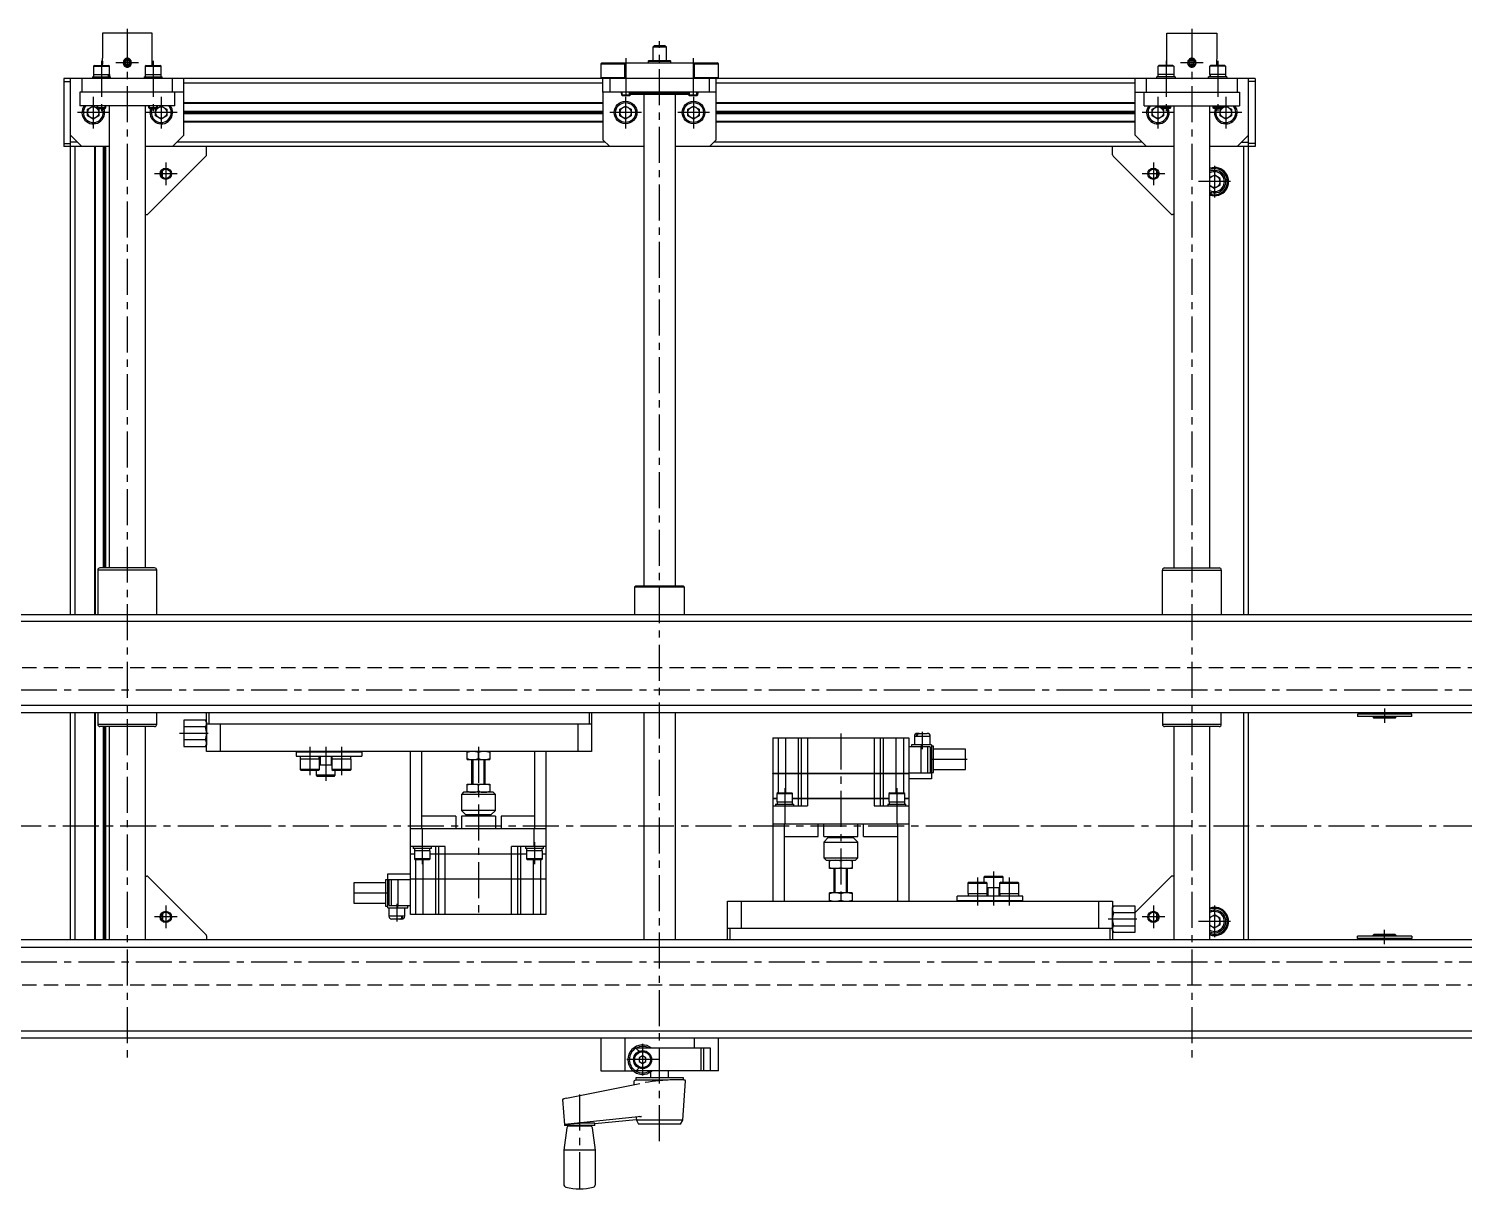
# Model space of a CAD drawing. Extents: x -5 to 1587, y -24 to 958.
# Drawn here: x 541 to 1175, y 432 to 946 of the extents above; entities that cross this region are included whole.
import ezdxf

# ---------------------------------------------------------------- set-up
doc = ezdxf.new("R2010")
doc.units = 0
doc.header["$LTSCALE"] = 0.5
doc.linetypes.add('CENTER', pattern=[50.8, 31.75, -6.35, 6.35, -6.35])
doc.linetypes.add('DASHED', pattern=[19.05, 12.7, -6.35])
for name, color, linetype in [('MSM_CENTER', 1, 'CENTER'), ('MSM_CONTINUOUS', 7, 'CONTINUOUS'), ('MSM_DASHED', 4, 'DASHED'), ('MSM_NARROW', 5, 'CONTINUOUS')]:
    doc.layers.add(name, color=color, linetype=linetype)

msp = doc.modelspace()

# ---------------------------------------------------------------- linework, layer by layer
at = {"layer": 'MSM_CENTER'}
for p, q in [((584.46, 946.43), (584.46, 490.28)), ((1054.46, 946.43), (1054.46, 490.28)), ((819.46, 455.43), (819.46, 940.93)), ((573.06, 932.23), (573.06, 909.23)), ((595.86, 932.23), (595.86, 909.23)), ((804.61, 933.43), (804.61, 914.93)), ((834.3, 933.43), (834.3, 914.93)), ((1043.06, 932.23), (1043.06, 909.23)), ((1065.86, 932.23), (1065.86, 909.23)), ((589.46, 931.43), (579.46, 931.43)), ((1059.46, 931.43), (1049.46, 931.43)), ((569.46, 916.43), (569.46, 902.43)), ((599.46, 916.43), (599.46, 902.43)), ((804.46, 916.43), (804.46, 902.43)), ((834.46, 916.43), (834.46, 902.43)), ((1039.46, 916.43), (1039.46, 902.43)), ((1069.46, 916.43), (1069.46, 902.43)), ((576.46, 909.43), (562.46, 909.43)), ((606.46, 909.43), (592.46, 909.43)), ((811.46, 909.43), (797.46, 909.43)), ((841.46, 909.43), (827.46, 909.43)), ((1046.46, 909.43), (1032.46, 909.43)), ((1076.46, 909.43), (1062.46, 909.43)), ((601.46, 887.43), (601.46, 877.43)), ((1037.46, 887.43), (1037.46, 877.43)), ((606.46, 882.43), (596.46, 882.43)), ((1042.46, 882.43), (1032.46, 882.43)), ((1064.46, 885.93), (1064.46, 871.93)), ((1071.46, 878.93), (1057.46, 878.93)), ((1366.18, 654.43), (289.76, 654.43)), ((1139.55, 646.37), (1139.55, 640.07)), ((620.21, 635.43), (607.46, 635.43)), ((899.46, 635.43), (899.46, 559.43)), ((935.46, 636.13), (935.46, 628.43)), ((665.06, 629.43), (665.06, 617.03)), ((672.06, 629.43), (672.06, 614.43)), ((679.06, 629.43), (679.06, 617.03)), ((739.46, 629.43), (739.46, 553.43)), ((955.21, 623.93), (937.46, 623.93)), ((874.71, 611.23), (874.71, 601.43)), ((924.21, 611.23), (924.21, 601.43)), ((1359.23, 594.43), (284.11, 594.43)), ((714.71, 587.43), (714.71, 577.63)), ((764.21, 587.43), (764.21, 577.63)), ((959.86, 571.83), (959.86, 559.53)), ((966.86, 574.43), (966.86, 559.43)), ((973.86, 571.83), (973.86, 559.53)), ((700.21, 564.93), (682.46, 564.93)), ((601.46, 559.43), (601.46, 549.43)), ((703.46, 560.13), (703.46, 552.43)), ((1037.46, 559.43), (1037.46, 549.43)), ((1064.46, 559.43), (1064.46, 545.43)), ((606.46, 554.43), (596.46, 554.43)), ((1030.21, 553.43), (1017.46, 553.43)), ((1042.46, 554.43), (1032.46, 554.43)), ((1071.46, 552.43), (1057.46, 552.43)), ((1139.53, 542.37), (1139.53, 548.67)), ((1366.18, 534.43), (289.76, 534.43)), ((811.96, 498.43), (811.96, 484.43)), ((818.96, 491.43), (804.96, 491.43)), ((784.16, 475.98), (784.16, 431.57))]:
    msp.add_line(p, q, dxfattribs=at)
at = {"layer": 'MSM_CONTINUOUS'}
for p, q in [((573.46, 944.43), (573.46, 933.4)), ((595.46, 944.43), (573.46, 944.43)), ((595.46, 930.23), (595.46, 944.43)), ((1043.46, 930.23), (1043.46, 944.43)), ((1043.46, 944.43), (1065.46, 944.43)), ((1065.46, 944.43), (1065.46, 933.4)), ((817.07, 938.93), (816.46, 938.31)), ((816.46, 938.31), (816.46, 932.43)), ((822.46, 938.31), (816.46, 938.31)), ((821.84, 938.93), (817.07, 938.93)), ((822.46, 938.31), (821.84, 938.93)), ((822.46, 932.43), (822.46, 938.31)), ((583.36, 931.79), (584.22, 932.56)), ((583.59, 930.66), (583.36, 931.79)), ((584.22, 932.56), (585.32, 932.2)), ((585.32, 932.2), (585.55, 931.07)), ((814.79, 932.43), (814.46, 932.09)), ((814.46, 932.09), (814.46, 931.43)), ((814.46, 932.09), (817.81, 932.09)), ((814.79, 932.43), (817.92, 932.43)), ((817.81, 932.09), (824.46, 932.09)), ((817.92, 932.43), (824.12, 932.43)), ((824.46, 932.09), (824.12, 932.43)), ((824.46, 931.43), (824.46, 932.09)), ((1053.59, 932.2), (1053.36, 931.07)), ((1054.69, 932.56), (1053.59, 932.2)), ((1055.55, 931.79), (1054.69, 932.56)), ((1055.32, 930.66), (1055.55, 931.79)), ((569.96, 930.23), (569.56, 929.83)), ((569.56, 929.83), (569.56, 926.23)), ((569.56, 929.83), (576.56, 929.83)), ((569.56, 926.23), (569.56, 925.23)), ((569.56, 926.23), (569.56, 925.23)), ((569.56, 926.23), (572.38, 926.23)), ((569.96, 930.23), (576.16, 930.23)), ((572.38, 926.23), (576.56, 926.23)), ((576.56, 929.83), (576.16, 930.23)), ((576.21, 925.23), (576.21, 926.23)), ((576.55, 926.23), (576.55, 925.23)), ((576.56, 926.23), (576.56, 929.83)), ((584.69, 930.3), (583.59, 930.66)), ((585.55, 931.07), (584.69, 930.3)), ((592.78, 930.23), (592.38, 929.83)), ((592.38, 929.83), (592.38, 926.23)), ((592.38, 929.83), (599.32, 929.83)), ((592.38, 926.23), (592.38, 925.23)), ((592.38, 926.23), (592.38, 925.23)), ((592.38, 926.23), (599.32, 926.23)), ((592.78, 930.23), (598.93, 930.23)), ((598.93, 930.23), (598.98, 930.23)), ((599.38, 929.83), (598.98, 930.23)), ((599.32, 929.83), (599.38, 929.83)), ((599.32, 926.23), (599.38, 926.23)), ((599.38, 926.23), (599.38, 929.83)), ((599.38, 925.23), (599.38, 926.23)), ((599.38, 925.23), (599.38, 926.23)), ((793.96, 931.43), (793.46, 930.93)), ((793.46, 930.93), (793.46, 924.93)), ((793.46, 930.93), (804.11, 930.93)), ((793.96, 931.43), (844.96, 931.43)), ((804.11, 930.93), (804.98, 931.43)), ((804.11, 924.93), (804.11, 930.93)), ((833.91, 931.43), (834.77, 930.93)), ((834.77, 930.93), (845.46, 930.93)), ((834.77, 930.93), (834.77, 924.93)), ((845.46, 930.93), (844.96, 931.43)), ((845.46, 924.93), (845.46, 930.93)), ((1039.53, 929.83), (1039.93, 930.23)), ((1039.53, 926.23), (1039.53, 929.83)), ((1039.59, 929.83), (1039.53, 929.83)), ((1039.53, 925.23), (1039.53, 926.23)), ((1039.53, 925.23), (1039.53, 926.23)), ((1039.59, 926.23), (1039.53, 926.23)), ((1046.53, 929.83), (1039.59, 929.83)), ((1046.53, 926.23), (1039.59, 926.23)), ((1039.98, 930.23), (1039.93, 930.23)), ((1046.13, 930.23), (1039.98, 930.23)), ((1046.13, 930.23), (1046.53, 929.83)), ((1046.53, 929.83), (1046.53, 926.23)), ((1046.53, 926.23), (1046.53, 925.23)), ((1046.53, 926.23), (1046.53, 925.23)), ((1053.36, 931.07), (1054.22, 930.3)), ((1054.22, 930.3), (1055.32, 930.66)), ((1062.36, 929.83), (1062.76, 930.23)), ((1062.36, 926.23), (1062.36, 929.83)), ((1069.36, 929.83), (1062.36, 929.83)), ((1066.53, 926.23), (1062.36, 926.23)), ((1062.36, 926.23), (1062.36, 925.23)), ((1062.7, 925.23), (1062.7, 926.23)), ((1068.96, 930.23), (1062.76, 930.23)), ((1069.36, 926.23), (1066.53, 926.23)), ((1068.96, 930.23), (1069.36, 929.83)), ((1069.36, 929.83), (1069.36, 926.23)), ((1069.36, 926.23), (1069.36, 925.23)), ((1069.36, 926.23), (1069.36, 925.23)), ((556.46, 924.43), (556.46, 894.43)), ((1082.46, 924.43), (556.46, 924.43)), ((556.46, 923.13), (559.46, 923.13)), ((559.46, 687.93), (559.46, 924.43)), ((564.46, 924.43), (564.46, 918.43)), ((569.06, 925.23), (569.06, 924.43)), ((569.06, 925.23), (577.06, 925.23)), ((577.06, 924.43), (577.06, 925.23)), ((591.88, 925.23), (591.88, 924.43)), ((591.88, 925.23), (599.88, 925.23)), ((599.88, 924.43), (599.88, 925.23)), ((604.46, 918.43), (604.46, 924.43)), ((609.46, 899.43), (609.46, 924.43)), ((794.46, 922.43), (609.46, 922.43)), ((793.46, 924.93), (793.96, 924.43)), ((793.46, 924.93), (804.11, 924.93)), ((794.46, 918.43), (794.46, 924.43)), ((797.46, 924.43), (797.46, 918.43)), ((804.98, 924.43), (804.11, 924.93)), ((834.77, 924.93), (833.91, 924.43)), ((834.77, 924.93), (845.46, 924.93)), ((841.46, 918.43), (841.46, 924.43)), ((844.46, 897.43), (844.46, 924.43)), ((1029.46, 922.43), (844.46, 922.43)), ((844.96, 924.43), (845.46, 924.93)), ((1029.46, 899.43), (1029.46, 924.43)), ((1034.46, 918.43), (1034.46, 924.43)), ((1039.03, 924.43), (1039.03, 925.23)), ((1047.03, 925.23), (1039.03, 925.23)), ((1047.03, 925.23), (1047.03, 924.43)), ((1061.86, 924.43), (1061.86, 925.23)), ((1069.86, 925.23), (1061.86, 925.23)), ((1069.86, 925.23), (1069.86, 924.43)), ((1074.46, 924.43), (1074.46, 918.43)), ((1079.46, 687.93), (1079.46, 924.43)), ((1082.46, 923.13), (1079.46, 923.13)), ((1082.46, 924.43), (1082.46, 894.43)), ((563.46, 918.43), (563.46, 912.43)), ((609.46, 918.43), (563.46, 918.43)), ((605.46, 912.43), (605.46, 918.43)), ((794.46, 913.73), (609.46, 913.73)), ((794.46, 913.43), (609.46, 913.43)), ((844.46, 918.43), (794.46, 918.43)), ((794.46, 918.43), (794.46, 897.43)), ((802.46, 918.43), (802.46, 917.93)), ((802.46, 917.93), (802.61, 917.78)), ((802.46, 917.93), (802.61, 917.93)), ((802.61, 918.43), (802.61, 917.31)), ((802.61, 917.31), (802.99, 916.93)), ((802.61, 917.31), (806.61, 917.31)), ((802.99, 916.93), (806.23, 916.93)), ((806.23, 916.93), (806.61, 917.31)), ((806.61, 917.31), (806.61, 918.43)), ((806.61, 917.93), (832.3, 917.93)), ((832.3, 917.43), (806.61, 917.43)), ((812.46, 917.43), (812.46, 700.43)), ((826.46, 700.43), (826.46, 917.43)), ((832.3, 918.43), (832.3, 917.31)), ((832.3, 917.31), (832.68, 916.93)), ((832.3, 917.31), (836.3, 917.31)), ((832.68, 916.93), (835.93, 916.93)), ((835.93, 916.93), (836.3, 917.31)), ((836.3, 917.31), (836.3, 918.43)), ((836.3, 917.78), (836.46, 917.93)), ((836.3, 917.93), (836.46, 917.93)), ((836.46, 917.93), (836.46, 918.43)), ((1029.46, 913.73), (844.46, 913.73)), ((1029.46, 913.43), (844.46, 913.43)), ((1029.46, 918.43), (1075.46, 918.43)), ((1033.46, 912.43), (1033.46, 918.43)), ((1075.46, 918.43), (1075.46, 912.43)), ((605.46, 912.43), (563.46, 912.43)), ((566.96, 910.87), (569.46, 912.31)), ((566.96, 907.98), (566.96, 910.87)), ((569.46, 906.54), (566.96, 907.98)), ((569.46, 912.31), (571.96, 910.87)), ((571.96, 907.98), (569.46, 906.54)), ((571.06, 912.43), (571.06, 911.61)), ((571.06, 911.61), (571.43, 911.23)), ((571.06, 911.61), (575.06, 911.61)), ((571.43, 911.23), (574.68, 911.23)), ((571.96, 910.87), (571.96, 907.98)), ((574.68, 911.23), (575.06, 911.61)), ((575.06, 911.61), (575.06, 912.43)), ((576.46, 912.43), (576.46, 708.43)), ((592.46, 708.43), (592.46, 912.43)), ((593.86, 912.43), (593.86, 911.61)), ((593.86, 911.61), (594.23, 911.23)), ((593.86, 911.61), (597.86, 911.61)), ((594.23, 911.23), (597.48, 911.23)), ((596.96, 910.87), (599.46, 912.31)), ((596.96, 907.98), (596.96, 910.87)), ((599.46, 906.54), (596.96, 907.98)), ((597.48, 911.23), (597.86, 911.61)), ((597.86, 911.61), (597.86, 912.43)), ((599.46, 912.31), (601.96, 910.87)), ((601.96, 907.98), (599.46, 906.54)), ((601.96, 910.87), (601.96, 907.98)), ((794.46, 909.95), (609.46, 909.95)), ((794.46, 909.43), (609.46, 909.43)), ((794.46, 908.91), (609.46, 908.91)), ((801.96, 910.87), (804.46, 912.31)), ((801.96, 907.98), (801.96, 910.87)), ((804.46, 906.54), (801.96, 907.98)), ((804.46, 912.31), (806.96, 910.87)), ((806.96, 907.98), (804.46, 906.54)), ((806.96, 910.87), (806.96, 907.98)), ((831.96, 910.87), (834.46, 912.31)), ((831.96, 907.98), (831.96, 910.87)), ((834.46, 906.54), (831.96, 907.98)), ((834.46, 912.31), (836.96, 910.87)), ((836.96, 907.98), (834.46, 906.54)), ((836.96, 910.87), (836.96, 907.98)), ((1029.46, 909.95), (844.46, 909.95)), ((1029.46, 909.43), (844.46, 909.43)), ((1029.46, 908.91), (844.46, 908.91)), ((1033.46, 912.43), (1075.46, 912.43)), ((1036.96, 910.87), (1039.46, 912.31)), ((1036.96, 907.98), (1036.96, 910.87)), ((1039.46, 906.54), (1036.96, 907.98)), ((1039.46, 912.31), (1041.96, 910.87)), ((1041.96, 907.98), (1039.46, 906.54)), ((1041.06, 911.61), (1041.06, 912.43)), ((1041.43, 911.23), (1041.06, 911.61)), ((1045.06, 911.61), (1041.06, 911.61)), ((1044.68, 911.23), (1041.43, 911.23)), ((1041.96, 910.87), (1041.96, 907.98)), ((1045.06, 911.61), (1044.68, 911.23)), ((1045.06, 912.43), (1045.06, 911.61)), ((1046.46, 912.43), (1046.46, 708.43)), ((1062.46, 708.43), (1062.46, 912.43)), ((1063.86, 911.61), (1063.86, 912.43)), ((1064.23, 911.23), (1063.86, 911.61)), ((1067.86, 911.61), (1063.86, 911.61)), ((1067.48, 911.23), (1064.23, 911.23)), ((1066.96, 910.87), (1069.46, 912.31)), ((1066.96, 907.98), (1066.96, 910.87)), ((1069.46, 906.54), (1066.96, 907.98)), ((1067.86, 911.61), (1067.48, 911.23)), ((1067.86, 912.43), (1067.86, 911.61)), ((1069.46, 912.31), (1071.96, 910.87)), ((1071.96, 907.98), (1069.46, 906.54)), ((1071.96, 910.87), (1071.96, 907.98)), ((794.46, 905.43), (609.46, 905.43)), ((794.46, 905.13), (609.46, 905.13)), ((1029.46, 905.43), (844.46, 905.43)), ((1029.46, 905.13), (844.46, 905.13)), ((556.46, 895.73), (559.46, 895.73)), ((576.46, 894.43), (556.46, 894.43)), ((559.46, 899.43), (564.46, 894.43)), ((562.46, 896.43), (559.46, 896.43)), ((561.46, 687.93), (561.46, 894.43)), ((570.16, 687.93), (570.16, 894.43)), ((570.46, 687.93), (570.46, 894.43)), ((573.94, 708.43), (573.94, 894.43)), ((574.46, 708.43), (574.46, 894.43)), ((574.97, 708.43), (574.97, 894.43)), ((812.46, 894.43), (592.46, 894.43)), ((604.46, 894.43), (609.46, 899.43)), ((795.46, 896.43), (606.46, 896.43)), ((619.46, 890.84), (619.46, 894.43)), ((794.46, 897.43), (797.46, 894.43)), ((1046.46, 894.43), (826.46, 894.43)), ((841.46, 894.43), (844.46, 897.43)), ((1032.46, 896.43), (843.46, 896.43)), ((1019.46, 890.84), (1019.46, 894.43)), ((1034.46, 894.43), (1029.46, 899.43)), ((1082.46, 894.43), (1062.46, 894.43)), ((1079.46, 899.43), (1074.46, 894.43)), ((1076.46, 896.43), (1079.46, 896.43)), ((1077.46, 687.93), (1077.46, 894.43)), ((1082.46, 895.73), (1079.46, 895.73)), ((593.75, 864.72), (619.16, 890.13)), ((1045.16, 864.72), (1019.75, 890.13)), ((599.94, 883.84), (599.96, 883.83)), ((599.96, 881), (599.96, 883.83)), ((1038.97, 883.84), (1038.96, 883.83)), ((1038.96, 881), (1038.96, 883.83)), ((1064.58, 881.81), (1062.46, 880.7)), ((1067.01, 880.26), (1064.58, 881.81)), ((1062.46, 877.23), (1064.33, 876.04)), ((1064.33, 876.04), (1066.89, 877.38)), ((1066.89, 877.38), (1067.01, 880.26)), ((1063.1, 874.11), (1062.69, 873.46)), ((592.46, 864.43), (593.04, 864.43)), ((1046.46, 864.43), (1045.87, 864.43)), ((571.46, 707.49), (571.46, 687.93)), ((597.46, 707.49), (571.46, 707.49)), ((596.52, 708.43), (572.39, 708.43)), ((597.46, 687.93), (597.46, 707.49)), ((1041.46, 687.93), (1041.46, 707.49)), ((1041.46, 707.49), (1067.46, 707.49)), ((1042.39, 708.43), (1066.52, 708.43)), ((1067.46, 707.49), (1067.46, 687.93)), ((808.96, 700.43), (808.46, 699.93)), ((808.46, 699.93), (808.46, 687.93)), ((830.46, 699.93), (808.46, 699.93)), ((829.96, 700.43), (808.96, 700.43)), ((830.46, 699.93), (829.96, 700.43)), ((830.46, 687.93), (830.46, 699.93)), ((309.46, 687.93), (1329.44, 687.93)), ((310.96, 684.93), (1327.94, 684.93)), ((317.46, 647.93), (1321.47, 647.93)), ((1331.64, 644.43), (307.26, 644.43)), ((559.46, 544.43), (559.46, 644.43)), ((561.46, 544.43), (561.46, 644.43)), ((570.16, 544.43), (570.16, 644.43)), ((570.46, 544.43), (570.46, 644.43)), ((571.46, 644.43), (571.46, 639.36)), ((597.46, 639.36), (597.46, 644.43)), ((619.01, 641.2), (609.46, 641.2)), ((609.46, 641.2), (609.46, 629.65)), ((619.46, 640.43), (619.01, 641.2)), ((619.46, 627.43), (619.46, 644.43)), ((619.46, 640.43), (619.46, 630.43)), ((620.46, 644.43), (620.46, 639.43)), ((788.46, 639.43), (788.46, 644.43)), ((789.46, 644.43), (789.46, 627.43)), ((812.46, 644.43), (812.46, 544.43)), ((826.46, 544.43), (826.46, 644.43)), ((1041.46, 644.43), (1041.46, 639.36)), ((1067.46, 639.36), (1067.46, 644.43)), ((1077.46, 544.43), (1077.46, 644.43)), ((1079.46, 544.43), (1079.46, 644.43)), ((1127.55, 643.87), (1127.55, 642.87)), ((1151.55, 643.87), (1127.55, 643.87)), ((1151.55, 642.87), (1127.55, 642.87)), ((1129.55, 644.37), (1129.55, 643.87)), ((1134.55, 642.87), (1134.55, 642.37)), ((1134.55, 642.37), (1134.85, 642.07)), ((1134.55, 642.37), (1144.55, 642.37)), ((1144.25, 642.07), (1134.85, 642.07)), ((1144.25, 642.07), (1144.55, 642.37)), ((1144.55, 642.37), (1144.55, 642.87)), ((1149.55, 643.87), (1149.55, 644.37)), ((1151.55, 642.87), (1151.55, 643.87)), ((597.46, 639.36), (571.46, 639.36)), ((596.52, 638.43), (572.39, 638.43)), ((573.94, 544.43), (573.94, 638.43)), ((574.46, 544.43), (574.46, 638.43)), ((574.97, 544.43), (574.97, 638.43)), ((576.46, 638.43), (576.46, 544.43)), ((592.46, 544.43), (592.46, 638.43)), ((619.01, 638.31), (609.46, 638.31)), ((789.46, 639.43), (619.46, 639.43)), ((625.46, 639.43), (625.46, 627.43)), ((783.46, 627.43), (783.46, 639.43)), ((931.96, 634.13), (931.96, 630.43)), ((931.96, 634.13), (938.96, 634.13)), ((933.19, 634.43), (932.83, 634.43)), ((933.26, 635.43), (937.66, 635.43)), ((938.96, 630.43), (938.96, 634.13)), ((1067.46, 639.36), (1041.46, 639.36)), ((1066.52, 638.43), (1042.39, 638.43)), ((1046.46, 638.43), (1046.46, 544.43)), ((1062.46, 544.43), (1062.46, 638.43)), ((619.01, 632.54), (609.46, 632.54)), ((609.46, 629.65), (619.01, 629.65)), ((619.46, 630.43), (619.01, 629.65)), ((869.46, 633.43), (869.46, 617.83)), ((869.46, 633.43), (929.46, 633.43)), ((871.8, 633.43), (871.8, 617.83)), ((875.09, 633.43), (875.09, 617.83)), ((880.67, 633.43), (880.67, 617.83)), ((882.02, 633.43), (882.02, 617.83)), ((884.77, 633.43), (884.77, 603.43)), ((914.15, 633.43), (914.15, 617.83)), ((916.89, 633.43), (916.89, 617.83)), ((918.24, 633.43), (918.24, 617.83)), ((923.82, 633.43), (923.82, 617.83)), ((927.11, 633.43), (927.11, 617.83)), ((929.46, 633.43), (929.46, 606.78)), ((938.86, 629.43), (929.46, 629.43)), ((930.66, 630.43), (930.66, 629.43)), ((939.46, 630.43), (930.66, 630.43)), ((934.87, 629.43), (934.87, 617.93)), ((934.96, 630.43), (934.96, 629.43)), ((937.76, 629.43), (937.76, 617.93)), ((938.86, 629.43), (938.86, 617.93)), ((939.46, 630.43), (939.46, 615.43)), ((940.46, 629.73), (939.46, 629.73)), ((940.46, 618.13), (940.46, 629.73)), ((954.46, 628.43), (940.46, 628.43)), ((954.46, 619.43), (954.46, 628.43)), ((789.46, 627.43), (619.46, 627.43)), ((659.06, 627.33), (659.06, 627.43)), ((659.06, 627.33), (659.06, 625.33)), ((659.06, 627.33), (688.06, 627.33)), ((659.06, 625.33), (688.06, 625.33)), ((660.81, 625.33), (660.81, 619.52)), ((669.31, 624.03), (660.81, 624.03)), ((661.06, 627.33), (661.06, 627.43)), ((669.17, 624.03), (669.17, 625.33)), ((669.31, 619.52), (669.31, 624.03)), ((674.81, 621.43), (669.31, 621.43)), ((669.56, 625.33), (669.56, 621.43)), ((674.56, 621.43), (674.56, 625.33)), ((674.81, 625.33), (674.81, 619.52)), ((683.31, 624.03), (674.81, 624.03)), ((683.17, 624.03), (683.17, 625.33)), ((683.31, 619.52), (683.31, 624.03)), ((686.06, 627.33), (686.06, 627.43)), ((688.06, 627.33), (688.06, 627.43)), ((688.06, 627.33), (688.06, 625.33)), ((709.46, 582.13), (709.46, 627.43)), ((714.46, 593.43), (714.46, 627.43)), ((734.46, 623.83), (734.46, 627.43)), ((734.46, 623.83), (744.46, 623.83)), ((734.46, 623.83), (744.46, 623.83)), ((736.46, 623.83), (736.46, 613.03)), ((739.46, 624.27), (739.46, 626.98)), ((742.46, 613.03), (742.46, 623.83)), ((744.46, 627.43), (744.46, 623.83)), ((764.46, 593.43), (764.46, 627.43)), ((769.46, 582.13), (769.46, 627.43)), ((660.81, 619.52), (661.3, 619.03)), ((669.31, 619.52), (660.81, 619.52)), ((668.81, 619.03), (661.3, 619.03)), ((667.81, 619.03), (667.81, 616.92)), ((667.81, 616.92), (668.3, 616.43)), ((676.31, 616.92), (667.81, 616.92)), ((675.81, 616.43), (668.3, 616.43)), ((668.81, 619.03), (669.31, 619.52)), ((674.81, 619.52), (675.3, 619.03)), ((683.31, 619.52), (674.81, 619.52)), ((682.81, 619.03), (675.3, 619.03)), ((675.81, 616.43), (676.31, 616.92)), ((676.31, 616.92), (676.31, 619.03)), ((682.81, 619.03), (683.31, 619.52)), ((869.46, 617.83), (929.46, 617.83)), ((869.46, 617.78), (869.46, 606.78)), ((869.46, 617.78), (929.46, 617.78)), ((869.51, 617.78), (869.51, 617.83)), ((871.8, 617.78), (871.8, 609.23)), ((871.81, 617.78), (871.81, 617.83)), ((875.09, 617.78), (875.09, 609.23)), ((875.11, 617.78), (875.11, 617.83)), ((880.67, 617.78), (880.67, 606.78)), ((880.71, 617.78), (880.71, 617.83)), ((882.02, 617.78), (882.02, 606.78)), ((882.07, 617.78), (882.07, 617.83)), ((914.15, 617.78), (914.15, 617.83)), ((914.15, 617.78), (914.15, 603.43)), ((916.84, 617.78), (916.84, 617.83)), ((916.89, 617.78), (916.89, 606.78)), ((918.2, 617.78), (918.2, 617.83)), ((918.24, 617.78), (918.24, 606.78)), ((923.81, 617.78), (923.81, 617.83)), ((923.82, 617.78), (923.82, 609.23)), ((927.1, 617.78), (927.1, 617.83)), ((927.11, 617.78), (927.11, 609.23)), ((939.46, 617.93), (929.46, 617.93)), ((939.46, 615.43), (929.46, 615.43)), ((939.46, 618.13), (940.46, 618.13)), ((940.46, 619.43), (954.46, 619.43)), ((732.96, 609.43), (731.96, 608.43)), ((745.96, 609.43), (732.96, 609.43)), ((734.46, 613.03), (744.46, 613.03)), ((734.46, 609.43), (734.46, 613.03)), ((739.46, 609.87), (739.46, 612.58)), ((744.46, 613.03), (744.46, 609.43)), ((746.96, 608.43), (745.96, 609.43)), ((871.61, 609.23), (871.21, 608.83)), ((871.21, 608.83), (871.21, 605.23)), ((871.21, 608.83), (878.21, 608.83)), ((871.61, 609.23), (877.81, 609.23)), ((878.21, 608.83), (877.81, 609.23)), ((878.21, 605.23), (878.21, 608.83)), ((921.11, 609.23), (920.71, 608.83)), ((920.71, 608.83), (920.71, 605.23)), ((920.71, 608.83), (927.71, 608.83)), ((921.11, 609.23), (927.31, 609.23)), ((927.71, 608.83), (927.31, 609.23)), ((927.71, 605.23), (927.71, 608.83)), ((731.96, 608.43), (731.96, 601.43)), ((746.96, 608.43), (731.96, 608.43)), ((746.96, 601.43), (746.96, 608.43)), ((869.46, 606.78), (871.21, 606.78)), ((869.46, 606.73), (871.21, 606.73)), ((869.46, 606.73), (869.46, 561.43)), ((869.46, 603.43), (884.77, 603.43)), ((869.51, 606.78), (869.51, 606.73)), ((870.71, 604.23), (870.71, 603.43)), ((870.71, 604.23), (878.71, 604.23)), ((871.21, 605.23), (878.21, 605.23)), ((871.32, 605.23), (871.32, 604.23)), ((874.76, 603.43), (874.76, 595.43)), ((878.21, 606.78), (920.71, 606.78)), ((878.21, 606.73), (920.71, 606.73)), ((878.21, 604.23), (878.21, 605.23)), ((878.21, 604.23), (878.21, 605.23)), ((878.71, 603.43), (878.71, 604.23)), ((880.67, 606.73), (880.67, 603.43)), ((880.71, 606.78), (880.71, 606.73)), ((882.02, 606.73), (882.02, 603.43)), ((882.07, 606.78), (882.07, 606.73)), ((914.15, 603.43), (929.46, 603.43)), ((916.84, 606.78), (916.84, 606.73)), ((916.89, 606.73), (916.89, 603.43)), ((918.2, 606.78), (918.2, 606.73)), ((918.24, 606.73), (918.24, 603.43)), ((920.21, 604.23), (920.21, 603.43)), ((920.21, 604.23), (928.21, 604.23)), ((920.71, 605.23), (927.71, 605.23)), ((920.82, 605.23), (920.82, 604.23)), ((924.16, 603.43), (924.16, 595.43)), ((927.71, 606.78), (929.46, 606.78)), ((927.71, 606.73), (929.46, 606.73)), ((927.71, 604.23), (927.71, 605.23)), ((927.71, 604.23), (927.71, 605.23)), ((928.21, 603.43), (928.21, 604.23)), ((929.41, 606.78), (929.41, 606.73)), ((929.46, 606.73), (929.46, 561.43)), ((729.46, 598.93), (714.46, 598.93)), ((729.46, 598.93), (729.46, 593.43)), ((731.96, 601.43), (733.96, 599.43)), ((746.96, 601.43), (731.96, 601.43)), ((746.96, 598.93), (731.96, 598.93)), ((731.96, 598.93), (731.96, 593.43)), ((744.96, 599.43), (733.96, 599.43)), ((744.96, 599.43), (746.96, 601.43)), ((746.96, 598.93), (746.96, 593.43)), ((764.46, 598.93), (749.46, 598.93)), ((749.46, 598.93), (749.46, 593.43)), ((709.46, 593.43), (769.46, 593.43)), ((714.76, 585.43), (714.76, 593.43)), ((764.16, 585.43), (764.16, 593.43)), ((929.46, 595.43), (869.46, 595.43)), ((874.46, 595.43), (874.46, 561.43)), ((874.46, 589.93), (889.46, 589.93)), ((889.46, 589.93), (889.46, 595.43)), ((891.96, 589.93), (891.96, 595.43)), ((891.96, 589.93), (906.96, 589.93)), ((906.96, 589.93), (906.96, 595.43)), ((909.46, 589.93), (909.46, 595.43)), ((909.46, 589.93), (924.46, 589.93)), ((924.46, 595.43), (924.46, 561.43)), ((724.77, 585.43), (709.46, 585.43)), ((710.71, 585.43), (710.71, 584.63)), ((718.71, 584.63), (710.71, 584.63)), ((711.21, 584.63), (711.21, 583.63)), ((711.21, 584.63), (711.21, 583.63)), ((711.21, 583.63), (711.21, 580.03)), ((718.21, 583.63), (711.21, 583.63)), ((718.09, 583.63), (718.09, 584.63)), ((718.21, 580.03), (718.21, 583.63)), ((718.71, 584.63), (718.71, 585.43)), ((720.67, 582.13), (720.67, 585.43)), ((722.02, 582.13), (722.02, 585.43)), ((724.77, 571.08), (724.77, 585.43)), ((769.46, 585.43), (754.15, 585.43)), ((754.15, 555.43), (754.15, 585.43)), ((756.89, 582.13), (756.89, 585.43)), ((758.24, 582.13), (758.24, 585.43)), ((760.21, 585.43), (760.21, 584.63)), ((768.21, 584.63), (760.21, 584.63)), ((760.71, 584.63), (760.71, 583.63)), ((760.71, 584.63), (760.71, 583.63)), ((760.71, 583.63), (760.71, 580.03)), ((767.71, 583.63), (760.71, 583.63)), ((767.59, 583.63), (767.59, 584.63)), ((767.71, 580.03), (767.71, 583.63)), ((768.21, 584.63), (768.21, 585.43)), ((893.96, 589.43), (891.96, 587.43)), ((891.96, 587.43), (891.96, 580.43)), ((891.96, 587.43), (906.96, 587.43)), ((893.96, 589.43), (904.96, 589.43)), ((906.96, 587.43), (904.96, 589.43)), ((906.96, 580.43), (906.96, 587.43)), ((711.21, 582.13), (709.46, 582.13)), ((711.21, 582.08), (709.46, 582.08)), ((709.46, 555.43), (709.46, 582.08)), ((709.51, 582.08), (709.51, 582.13)), ((711.21, 580.03), (711.61, 579.63)), ((718.21, 580.03), (711.21, 580.03)), ((717.81, 579.63), (711.61, 579.63)), ((711.8, 571.08), (711.8, 579.63)), ((715.09, 571.08), (715.09, 579.63)), ((717.81, 579.63), (718.21, 580.03)), ((760.71, 582.13), (718.21, 582.13)), ((760.71, 582.08), (718.21, 582.08)), ((720.67, 571.08), (720.67, 582.08)), ((720.71, 582.08), (720.71, 582.13)), ((722.02, 571.08), (722.02, 582.08)), ((722.07, 582.08), (722.07, 582.13)), ((756.84, 582.08), (756.84, 582.13)), ((756.89, 571.08), (756.89, 582.08)), ((758.2, 582.08), (758.2, 582.13)), ((758.24, 571.08), (758.24, 582.08)), ((760.71, 580.03), (761.11, 579.63)), ((767.71, 580.03), (760.71, 580.03)), ((767.31, 579.63), (761.11, 579.63)), ((763.82, 571.08), (763.82, 579.63)), ((767.11, 571.08), (767.11, 579.63)), ((767.31, 579.63), (767.71, 580.03)), ((769.46, 582.13), (767.71, 582.13)), ((769.46, 582.08), (767.71, 582.08)), ((769.41, 582.08), (769.41, 582.13)), ((769.46, 571.08), (769.46, 582.08)), ((891.96, 580.43), (892.96, 579.43)), ((891.96, 580.43), (906.96, 580.43)), ((892.96, 579.43), (905.96, 579.43)), ((894.46, 575.83), (894.46, 579.43)), ((899.46, 578.98), (899.46, 576.27)), ((904.46, 579.43), (904.46, 575.83)), ((905.96, 579.43), (906.96, 580.43)), ((592.46, 572.43), (593.04, 572.43)), ((593.75, 572.13), (619.16, 546.72)), ((699.46, 570.73), (698.46, 570.73)), ((698.46, 570.73), (698.46, 559.13)), ((699.46, 558.43), (699.46, 573.43)), ((699.46, 573.43), (709.46, 573.43)), ((699.46, 570.93), (709.46, 570.93)), ((700.06, 559.43), (700.06, 570.93)), ((701.15, 559.43), (701.15, 570.93)), ((704.04, 559.43), (704.04, 570.93)), ((769.46, 571.08), (709.46, 571.08)), ((769.46, 571.03), (709.46, 571.03)), ((711.8, 555.43), (711.8, 571.03)), ((711.81, 571.08), (711.81, 571.03)), ((715.09, 555.43), (715.09, 571.03)), ((715.11, 571.08), (715.11, 571.03)), ((720.67, 555.43), (720.67, 571.03)), ((720.71, 571.08), (720.71, 571.03)), ((722.02, 555.43), (722.02, 571.03)), ((722.07, 571.08), (722.07, 571.03)), ((724.77, 571.08), (724.77, 571.03)), ((724.77, 555.43), (724.77, 571.03)), ((756.84, 571.08), (756.84, 571.03)), ((756.89, 555.43), (756.89, 571.03)), ((758.2, 571.08), (758.2, 571.03)), ((758.24, 555.43), (758.24, 571.03)), ((763.81, 571.08), (763.81, 571.03)), ((763.82, 555.43), (763.82, 571.03)), ((767.1, 571.08), (767.1, 571.03)), ((767.11, 555.43), (767.11, 571.03)), ((769.41, 571.08), (769.41, 571.03)), ((769.46, 555.43), (769.46, 571.03)), ((904.46, 575.83), (894.46, 575.83)), ((896.46, 575.83), (896.46, 565.03)), ((902.46, 565.03), (902.46, 575.83)), ((963.1, 572.43), (962.61, 571.94)), ((962.61, 571.94), (962.61, 569.83)), ((962.61, 571.94), (971.11, 571.94)), ((963.1, 572.43), (970.61, 572.43)), ((971.11, 571.94), (970.61, 572.43)), ((971.11, 569.83), (971.11, 571.94)), ((1045.16, 572.13), (1029.46, 556.43)), ((1046.46, 572.43), (1045.87, 572.43)), ((698.46, 569.43), (684.46, 569.43)), ((684.46, 569.43), (684.46, 560.43)), ((904.46, 565.03), (894.46, 565.03)), ((894.46, 561.43), (894.46, 565.03)), ((904.46, 565.03), (894.46, 565.03)), ((899.46, 564.58), (899.46, 561.87)), ((904.46, 565.03), (904.46, 561.43)), ((956.1, 569.83), (955.61, 569.34)), ((955.61, 569.34), (955.61, 564.83)), ((955.61, 569.34), (964.11, 569.34)), ((955.61, 564.83), (964.11, 564.83)), ((955.74, 564.83), (955.74, 563.53)), ((956.1, 569.83), (963.61, 569.83)), ((964.11, 569.34), (963.61, 569.83)), ((964.11, 563.53), (964.11, 569.34)), ((964.11, 567.43), (969.61, 567.43)), ((964.36, 567.43), (964.36, 563.53)), ((969.36, 563.53), (969.36, 567.43)), ((970.1, 569.83), (969.61, 569.34)), ((969.61, 569.34), (969.61, 564.83)), ((969.61, 569.34), (978.11, 569.34)), ((969.61, 564.83), (978.11, 564.83)), ((969.74, 564.83), (969.74, 563.53)), ((970.1, 569.83), (977.61, 569.83)), ((978.11, 569.34), (977.61, 569.83)), ((978.11, 563.53), (978.11, 569.34)), ((684.46, 560.43), (698.46, 560.43)), ((698.46, 559.13), (699.46, 559.13)), ((699.46, 558.43), (708.26, 558.43)), ((699.96, 558.43), (699.96, 554.73)), ((700.06, 559.43), (709.46, 559.43)), ((703.96, 558.43), (703.96, 559.43)), ((706.96, 554.73), (706.96, 558.43)), ((708.26, 558.43), (708.26, 559.43)), ((849.46, 561.43), (1019.46, 561.43)), ((849.46, 544.43), (849.46, 561.43)), ((855.46, 561.43), (855.46, 549.43)), ((950.86, 561.53), (950.86, 563.53)), ((979.86, 563.53), (950.86, 563.53)), ((979.86, 561.53), (950.86, 561.53)), ((950.86, 561.53), (950.86, 561.43)), ((952.86, 561.53), (952.86, 561.43)), ((977.86, 561.53), (977.86, 561.43)), ((979.86, 561.53), (979.86, 563.53)), ((979.86, 561.53), (979.86, 561.43)), ((1013.46, 549.43), (1013.46, 561.43)), ((1019.46, 561.43), (1019.46, 544.43)), ((1019.46, 558.43), (1019.9, 559.2)), ((1019.46, 548.43), (1019.46, 558.43)), ((1029.46, 559.2), (1019.9, 559.2)), ((1029.46, 547.65), (1029.46, 559.2)), ((599.94, 553.02), (599.96, 553.03)), ((599.96, 555.85), (599.96, 553.03)), ((706.96, 554.73), (699.96, 554.73)), ((705.66, 553.43), (701.26, 553.43)), ((705.72, 554.43), (706.08, 554.43)), ((769.46, 555.43), (709.46, 555.43)), ((1019.9, 556.31), (1029.46, 556.31)), ((1038.96, 553.69), (1038.96, 555.85)), ((1038.96, 553.03), (1038.96, 553.69)), ((1038.96, 553.03), (1038.97, 553.02)), ((1064.58, 555.31), (1062.46, 554.2)), ((1067.01, 553.76), (1064.58, 555.31)), ((1066.89, 550.88), (1067.01, 553.76)), ((619.46, 546.01), (619.46, 544.43)), ((849.46, 549.43), (1019.46, 549.43)), ((850.46, 549.43), (850.46, 544.43)), ((1018.46, 544.43), (1018.46, 549.43)), ((1019.46, 548.43), (1019.9, 547.65)), ((1019.9, 550.54), (1029.46, 550.54)), ((1019.9, 547.65), (1029.46, 547.65)), ((1062.46, 550.73), (1064.33, 549.54)), ((1063.1, 547.61), (1062.69, 546.96)), ((1064.33, 549.54), (1066.89, 550.88)), ((1127.53, 544.87), (1127.53, 545.87)), ((1151.53, 545.87), (1127.53, 545.87)), ((1134.53, 546.37), (1134.83, 546.67)), ((1134.53, 545.87), (1134.53, 546.37)), ((1134.53, 546.37), (1144.53, 546.37)), ((1144.23, 546.67), (1134.83, 546.67)), ((1144.23, 546.67), (1144.53, 546.37)), ((1144.53, 546.37), (1144.53, 545.87)), ((1151.53, 545.87), (1151.53, 544.87)), ((307.27, 544.43), (1331.64, 544.43)), ((1321.46, 540.93), (317.46, 540.93)), ((1151.53, 544.87), (1127.53, 544.87)), ((1129.53, 544.37), (1129.53, 544.87)), ((1149.53, 544.87), (1149.53, 544.37)), ((1329.44, 500.93), (309.46, 500.93)), ((1327.46, 503.93), (311.46, 503.93)), ((793.46, 500.93), (793.46, 486.43)), ((804.24, 486.43), (804.24, 500.93)), ((834.9, 496.43), (834.9, 500.93)), ((845.46, 486.43), (845.46, 500.93)), ((841.96, 496.43), (808.9, 496.43)), ((837.89, 486.43), (837.89, 496.43)), ((838.96, 486.43), (838.96, 496.43)), ((841.96, 486.43), (841.96, 496.43)), ((811.96, 493.16), (810.46, 492.29)), ((810.46, 492.29), (810.46, 490.56)), ((810.46, 490.56), (811.96, 489.69)), ((813.46, 492.29), (811.96, 493.16)), ((811.96, 489.69), (813.46, 490.56)), ((813.46, 490.56), (813.46, 492.29)), ((793.46, 486.43), (807.8, 486.43)), ((845.46, 486.43), (808.9, 486.43)), ((808.96, 483.43), (808.96, 482.4)), ((812.02, 483.43), (808.96, 483.43)), ((823.26, 482.4), (808.96, 482.4)), ((829.96, 483.43), (812.02, 483.43)), ((815.46, 485.95), (815.46, 483.43)), ((823.46, 483.43), (823.46, 486.43)), ((829.71, 464.68), (830.92, 482.11)), ((829.96, 482.46), (829.96, 483.43)), ((778.39, 474.4), (810.77, 480.93)), ((808.04, 481.34), (808.11, 480.39)), ((776.66, 473.78), (777.42, 462.62)), ((811.54, 466.39), (779, 462.91)), ((809.2, 464.82), (790.89, 463.13)), ((790.89, 462.43), (790.89, 463.28)), ((809.12, 465.94), (809.21, 464.68)), ((809.21, 464.68), (810.21, 462.93)), ((829.71, 464.68), (809.21, 464.68)), ((828.71, 462.93), (810.21, 462.93)), ((810.59, 466.27), (811.54, 466.39)), ((828.71, 462.93), (829.71, 464.68)), ((778.54, 461.27), (777.16, 451.43)), ((777.43, 462.62), (777.43, 462.43)), ((788.91, 462.43), (777.43, 462.43)), ((787.43, 462.13), (779.53, 462.13)), ((780.23, 462.43), (780.23, 462.13)), ((788.79, 462.13), (787.43, 462.13)), ((788.09, 462.13), (788.09, 462.43)), ((790.89, 462.43), (788.91, 462.43)), ((791.16, 451.43), (789.78, 461.27)), ((777.16, 451.43), (777.16, 436.38)), ((789.1, 451.43), (777.16, 451.43)), ((791.16, 451.43), (789.1, 451.43)), ((791.16, 436.38), (791.16, 451.43))]:
    msp.add_line(p, q, dxfattribs=at)
for centre, radius in [((584.46, 931.43), 1.62), ((584.46, 931.43), 1.57), ((584.46, 931.43), 1), ((1054.46, 931.43), 1.62), ((1054.46, 931.43), 1.57), ((1054.46, 931.43), 1), ((804.46, 909.43), 5), ((804.46, 909.43), 4.4), ((834.46, 909.43), 5), ((834.46, 909.43), 4.4), ((569.46, 909.43), 2.5), ((599.46, 909.43), 2.5), ((804.46, 909.43), 2.5), ((834.46, 909.43), 2.5), ((1039.46, 909.43), 2.5), ((1069.46, 909.43), 2.5), ((601.46, 882.43), 2.5), ((601.46, 882.43), 2.07), ((1037.46, 882.43), 2.5), ((1037.46, 882.43), 2.07), ((601.46, 554.43), 2.5), ((601.46, 554.43), 2.07), ((1037.46, 554.43), 2.5), ((1037.46, 554.43), 2.07), ((811.96, 491.43), 4), ((811.96, 491.43), 3.5)]:
    msp.add_circle(centre, radius, dxfattribs=at)
for centre, radius, start, end in [((561.08, 931.43), 12.53, 354.47599, 9.03681), ((584.72, 931.43), 2.11, 135.82074, 224.17926), ((584.46, 931.69), 1.74, 44.17926, 135.82074), ((584.19, 931.43), 2.11, 315.82074, 44.17926), ((1054.72, 931.43), 2.11, 135.82074, 224.17926), ((1054.46, 931.69), 1.74, 44.17926, 135.82074), ((1054.19, 931.43), 2.11, 315.82074, 44.17926), ((1077.83, 931.43), 12.53, 170.96319, 185.52401), ((584.46, 931.17), 1.74, 224.17926, 315.82074), ((1054.46, 931.17), 1.74, 224.17926, 315.82074), ((569.46, 909.43), 5, 142.96558, 21.10026), ((569.46, 909.43), 4.4, 137.01411, 24.14781), ((599.46, 909.43), 5, 158.89974, 36.8699), ((599.46, 909.43), 4.4, 155.85219, 42.98589), ((1039.46, 909.43), 5, 142.96558, 21.10026), ((1039.46, 909.43), 4.4, 137.01411, 24.14781), ((1069.46, 909.43), 5, 158.89974, 36.8699), ((1069.46, 909.43), 4.4, 155.85219, 42.98589), ((618.46, 890.84), 1, 315, 360), ((1020.46, 890.84), 1, 180, 225), ((1064.46, 878.93), 6.25, 251.33708, 108.66292), ((1064.46, 878.93), 5.75, 252.07533, 110.35441), ((1064.46, 878.93), 5, 246.42182, 113.57818), ((1064.46, 878.93), 4.4, 242.96431, 117.03569), ((1064.46, 878.93), 2.5, 216.86997, 143.13003), ((593.04, 865.43), 1, 270, 315), ((1045.87, 865.43), 1, 225, 270), ((572.39, 707.49), 0.938, 90, 180), ((596.52, 707.49), 0.938, 0, 90), ((1042.39, 707.49), 0.938, 90, 180), ((1066.52, 707.49), 0.938, 0, 90), ((616.9, 639.76), 2.56, 325.61575, 25.61575), ((572.39, 639.36), 0.938, 180, 270), ((596.52, 639.36), 0.938, 270, 360), ((609.9, 635.43), 9.55, 342.41205, 17.58795), ((933.26, 634.13), 1.3, 90, 180), ((934.39, 634.19), 1.57, 143.51019, 171.16991), ((933.73, 634.67), 0.757, 90, 143.52771), ((934.75, 634.17), 1.58, 146.14288, 170.62179), ((934.09, 634.68), 0.751, 90, 150.23143), ((937.66, 634.13), 1.3, 360, 90), ((1042.39, 639.36), 0.938, 180, 270), ((1066.52, 639.36), 0.938, 270, 360), ((616.9, 631.1), 2.56, 334.38425, 34.38425), ((736.96, 620.21), 7.22, 69.74384, 110.25616), ((736.96, 631.05), 7.22, 249.74384, 290.25616), ((741.96, 620.21), 7.22, 69.74384, 110.25616), ((741.96, 631.05), 7.22, 249.74384, 290.25616), ((736.96, 605.81), 7.22, 69.74384, 110.25616), ((736.96, 616.65), 7.22, 249.74384, 290.25616), ((741.96, 605.81), 7.22, 69.74384, 110.25616), ((741.96, 616.65), 7.22, 249.74384, 290.25616), ((896.96, 572.21), 7.22, 69.74384, 110.25616), ((901.96, 572.21), 7.22, 69.74384, 110.25616), ((593.04, 571.43), 1, 45, 90), ((896.96, 583.05), 7.22, 249.74384, 290.25616), ((901.96, 583.05), 7.22, 249.74384, 290.25616), ((1045.87, 571.43), 1, 90, 135), ((896.96, 557.81), 7.22, 69.74384, 110.25616), ((901.96, 557.81), 7.22, 69.74384, 110.25616), ((896.96, 568.65), 7.22, 249.74384, 290.25616), ((901.96, 568.65), 7.22, 249.74384, 290.25616), ((1022.01, 557.76), 2.56, 154.38425, 214.38425), ((1064.46, 552.43), 6.25, 251.33708, 108.66292), ((1064.46, 552.43), 5.75, 252.07533, 110.35441), ((701.26, 554.73), 1.3, 180, 270), ((704.82, 554.18), 0.751, 270, 330.23143), ((705.18, 554.18), 0.757, 270, 323.52771), ((704.17, 554.68), 1.58, 326.14288, 350.62179), ((705.66, 554.73), 1.3, 270, 0), ((704.52, 554.67), 1.57, 323.51019, 351.16991), ((1029.01, 553.43), 9.55, 162.41205, 197.58795), ((1064.46, 552.43), 5, 246.42182, 113.57818), ((1064.46, 552.43), 4.4, 242.96431, 117.03569), ((1064.46, 552.43), 2.5, 216.86997, 143.13003), ((618.46, 546.01), 1, 0, 45), ((1022.01, 549.1), 2.56, 145.61575, 205.61575), ((811.96, 491.43), 6.5, 50.28486, 309.71514), ((811.96, 491.43), 5.85, 121.35988, 238.64012), ((805.92, 491.59), 5.68, 38.19825, 58.33656), ((811.96, 491.43), 5.85, 58.7598, 121.2402), ((811.96, 491.43), 1.5, 120, 180), ((811.96, 491.43), 1.5, 180, 240), ((811.96, 491.43), 1.5, 60, 120), ((811.96, 491.43), 1.5, 240, 300), ((811.96, 491.43), 1.5, 0, 60), ((811.96, 491.43), 1.5, 300, 0), ((809.04, 481.41), 1, 94.75622, 184), ((805.92, 491.26), 5.68, 301.66344, 321.80175), ((811.96, 491.43), 5.85, 238.7598, 301.2402), ((830.29, 366.16), 116.46, 92.33694, 98.49871), ((827.22, 446.03), 36.52, 85.71179, 92.63688), ((829.5, 478.31), 4.17, 73.09386, 83.79177), ((830.59, 481.89), 0.43, 44.45613, 72.67136), ((830.81, 482.12), 0.113, 357.72749, 41.89886), ((776.83, 473.78), 0.168, 153.90468, 178.87093), ((776.94, 473.62), 0.356, 117.72127, 138.15206), ((778.37, 470.63), 3.67, 107.39336, 115.68443), ((780.19, 464.58), 9.98, 100.38117, 107.0246), ((777.61, 462.37), 0.325, 107.38253, 121.36236), ((777.7, 462.19), 0.52, 109.38595, 118.98151), ((778.3, 460.11), 2.69, 99.30341, 106.8804), ((777.98, 461.3), 1.45, 102.18774, 108.0857), ((779.65, 453.05), 9.87, 96.64367, 101.52959), ((780.86, 444.74), 18.26, 95.82336, 99.43328), ((785.86, 399.12), 64.16, 93.63544, 96.57644), ((790.61, 332.27), 131.17, 91.55524, 93.8582), ((788.71, 407.45), 55.97, 88.65696, 91.69627), ((789.9, 457.59), 5.82, 81.38797, 88.76269), ((790.73, 463.07), 0.277, 57.71188, 82.23676), ((790.86, 463.28), 0.0247, 5.68413, 49.04035), ((809.17, 465.93), 0.05, 119.29917, 173.96608), ((809.55, 465.26), 0.824, 102.20537, 119.76581), ((811.71, 456.02), 10.31, 96.25111, 103.09719), ((777.45, 462.62), 0.022, 139.16239, 181.03721), ((777.44, 462.62), 0.02, 185.39474, 217.17932), ((777.48, 462.59), 0.0641, 122.38679, 140.72678), ((777.47, 462.61), 0.0411, 120.64922, 166.84033), ((777.46, 462.63), 0.0369, 216.42751, 229.31074), ((779.53, 461.13), 1, 90, 172.01989), ((788.79, 461.13), 1, 7.98011, 90), ((778.41, 436.38), 1.25, 180, 255.98917), ((784.16, 459.43), 25, 255.98917, 284.01083), ((789.91, 436.38), 1.25, 284.01083, 0)]:
    msp.add_arc(centre, radius, start, end, dxfattribs=at)
at = {"layer": 'MSM_DASHED'}
for p, q in [((309.46, 664.43), (1329.46, 664.43)), ((309.46, 524.43), (1329.46, 524.43))]:
    msp.add_line(p, q, dxfattribs=at)
at = {"layer": 'MSM_NARROW'}
for p, q in [((802.99, 916.93), (802.99, 918.43)), ((806.23, 916.93), (806.23, 918.43)), ((832.68, 916.93), (832.68, 918.43)), ((835.93, 916.93), (835.93, 918.43)), ((571.43, 911.23), (571.43, 912.43)), ((574.68, 911.23), (574.68, 912.43)), ((594.23, 911.23), (594.23, 912.43)), ((597.48, 911.23), (597.48, 912.43)), ((1041.43, 911.23), (1041.43, 912.43)), ((1044.68, 911.23), (1044.68, 912.43)), ((1064.23, 911.23), (1064.23, 912.43)), ((1067.48, 911.23), (1067.48, 912.43)), ((737.02, 623.83), (737.02, 613.03)), ((741.93, 623.83), (741.93, 613.03)), ((897.02, 565.03), (897.02, 575.83)), ((901.93, 565.03), (901.93, 575.83))]:
    msp.add_line(p, q, dxfattribs=at)

doc.saveas('drawing.dxf')
